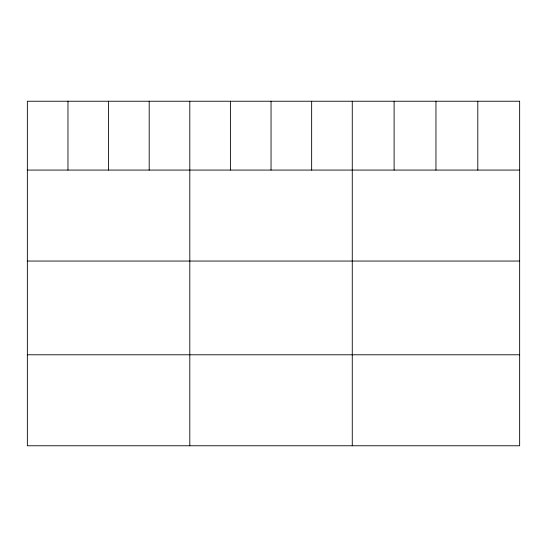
<?xml version="1.0" encoding="UTF-8"?>
<svg xmlns="http://www.w3.org/2000/svg" width="547" height="547" viewBox="0 0 547 547"><rect width="100%" height="100%" fill="white"/><g stroke="black" fill="none" stroke-linecap="round" stroke-linejoin="round"><path stroke-width="0.82" d="M27.35 170.069L519.65 170.069M27.35 261.049L519.65 261.049M27.35 354.784L519.65 354.784M477.804 101.236L477.804 170.069M435.959 101.236L435.959 170.069M394.113 101.236L394.113 170.069M352.268 101.236L352.268 445.764M311.653 101.236L311.653 170.069M271.038 101.236L271.038 170.069M230.424 101.236L230.424 170.069M189.809 101.236L189.809 445.764M149.194 101.236L149.194 170.069M108.579 101.236L108.579 170.069M67.965 101.236L67.965 170.069M519.65 101.236L27.35 101.236L27.35 445.764L519.65 445.764L519.65 101.236"/></g></svg>
